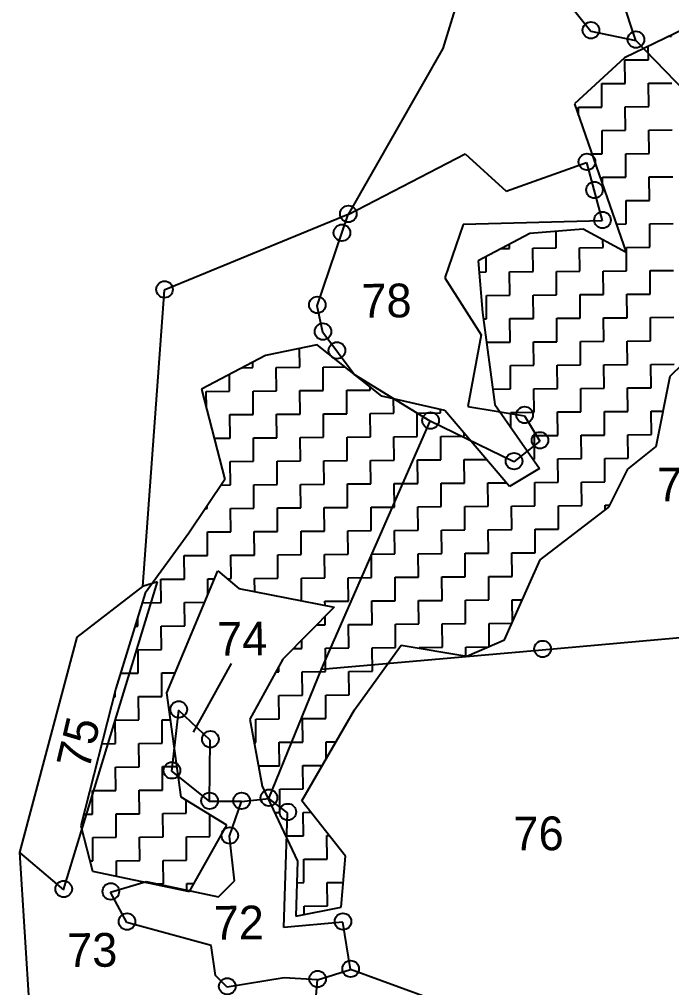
# Model space of a CAD drawing. Header units: metres. Extents: x 291193 to 293446, y 1984590 to 1987927.
# Drawn here: x 291285 to 291638, y 1985747 to 1986271 of the extents above; entities that cross this region are included whole.
import ezdxf

# ---------------------------------------------------------------- set-up
doc = ezdxf.new("R2010")
doc.units = ezdxf.units.M
for name, color, linetype in [('POLY_HATCH', 12, 'Continuous'), ('POLY_PARCEL', 6, 'Continuous'), ('SYM_STONE', 1, 'Continuous'), ('TEXT_PARCEL', 7, 'Continuous'), ('V_BOUND_LINE', 7, 'Continuous')]:
    doc.layers.add(name, color=color, linetype=linetype)
doc.styles.get("Standard").update_dxf_attribs({"font": 'simplex.shx'})
doc.styles.add('TEXT_MAP', font='')
doc.styles.get('TEXT_MAP').set_extended_font_data('Kruti Dev 050')
doc.dimstyles.get("Standard").update_dxf_attribs({"dimtxt": 0.18, "dimasz": 0.18, "dimexe": 0.18, "dimexo": 0.0625, "dimgap": 0.09, "dimtad": 0, "dimtih": 1, "dimtoh": 1, "dimdec": 4, "dimzin": 0, "dimdsep": 46, "dimtxsty": 'Standard', "dimcen": 0.09, "dimadec": 0, "dimazin": 0, "dimtfac": 1, "dimtdec": 4, "dimtofl": 0, "dimtmove": 0, "dimatfit": 3, "dimfxl": 1, "dimtolj": 1, "dimtzin": 0, "dimarcsym": 0})

msp = doc.modelspace()

# ---------------------------------------------------------------- linework, layer by layer
at = {"layer": 'POLY_HATCH'}
for p, q in [((291645.25, 1986265.9), (291612.28, 1986250.14)), ((291612.28, 1986250.14), (291585.25, 1986225.21)), ((291585.25, 1986225.21), (291613.14, 1986144.64)), ((291561.1, 1986155.1), (291533.15, 1986140.22)), ((291589.99, 1986157.43), (291561.1, 1986155.1)), ((291613.14, 1986144.64), (291589.99, 1986157.43)), ((291533.15, 1986140.22), (291535.47, 1986112.19)), ((291535.47, 1986112.19), (291542.17, 1986062.42)), ((291637.15, 1986077.85), (291661.67, 1986101.91)), ((291445.95, 1986094.71), (291417.93, 1986089.04)), ((291480.96, 1986066.94), (291445.95, 1986094.71)), ((291417.93, 1986089.04), (291383.3, 1986070.75)), ((291629.5, 1986039.69), (291637.15, 1986077.85)), ((291383.3, 1986070.75), (291395.85, 1986021.87)), ((291514.96, 1986059.27), (291480.96, 1986066.94)), ((291550.07, 1986018.1), (291514.96, 1986059.27)), ((291542.17, 1986062.42), (291566.33, 1986027.87)), ((291614.1, 1986027.42), (291629.5, 1986039.69)), ((291566.33, 1986027.87), (291550.07, 1986018.1)), ((291603.79, 1986006.82), (291614.1, 1986027.42)), ((291395.85, 1986021.87), (291376.4, 1985992.82)), ((291566.73, 1985978.47), (291603.79, 1986006.82)), ((291376.4, 1985992.82), (291352.78, 1985960.39)), ((291547.4, 1985935.19), (291566.73, 1985978.47)), ((291364.53, 1985906.48), (291392.07, 1985972.43)), ((291392.07, 1985972.43), (291403.46, 1985962.9)), ((291352.78, 1985960.39), (291336.86, 1985908.76)), ((291403.46, 1985962.9), (291455.07, 1985952.85)), ((291455.07, 1985952.85), (291427.23, 1985924.57)), ((291526.94, 1985926.23), (291547.4, 1985935.19)), ((291466, 1985897.26), (291491.28, 1985932.22)), ((291491.28, 1985932.22), (291526.94, 1985926.23)), ((291427.23, 1985924.57), (291409.48, 1985892.19)), ((291336.86, 1985908.76), (291317.78, 1985834.5)), ((291372.12, 1985850.02), (291364.53, 1985906.48)), ((291437.49, 1985848.04), (291466, 1985897.26)), ((291409.48, 1985892.19), (291416.06, 1985855.82)), ((291416.06, 1985855.82), (291435.25, 1985815.37)), ((291396.96, 1985834.73), (291372.12, 1985850.02)), ((291461.2, 1985818.09), (291437.49, 1985848.04)), ((291317.78, 1985834.5), (291324.26, 1985809.86)), ((291376.72, 1985798.98), (291396.96, 1985834.73)), ((291458.91, 1985790.44), (291461.2, 1985818.09)), ((291435.25, 1985815.37), (291434.23, 1985785.63)), ((291324.26, 1985809.86), (291376.72, 1985798.98)), ((291434.23, 1985785.63), (291458.91, 1985790.44))]:
    msp.add_line(p, q, dxfattribs=at)
at = {"layer": 'POLY_HATCH', "linetype": 'Continuous'}
for p, q in [((291636.69, 1986261.8), (291637.81, 1986261.81)), ((291637.81, 1986261.81), (291637.81, 1986262.34)), ((291625.24, 1986249.03), (291625.18, 1986256.3)), ((291612.56, 1986248.93), (291625.24, 1986249.03)), ((291612.66, 1986236.25), (291612.56, 1986248.93)), ((291599.98, 1986236.14), (291612.66, 1986236.25)), ((291600.08, 1986223.46), (291599.98, 1986236.14)), ((291625.34, 1986236.35), (291638.02, 1986236.45)), ((291625.44, 1986223.67), (291625.34, 1986236.35)), ((291587.4, 1986223.36), (291600.08, 1986223.46)), ((291587.44, 1986218.88), (291587.4, 1986223.36)), ((291612.76, 1986223.57), (291625.44, 1986223.67)), ((291612.87, 1986210.89), (291612.76, 1986223.57)), ((291600.19, 1986210.78), (291612.87, 1986210.89)), ((291600.29, 1986198.1), (291600.19, 1986210.78)), ((291625.55, 1986210.99), (291638.23, 1986211.09)), ((291625.65, 1986198.31), (291625.55, 1986210.99)), ((291594.65, 1986198.06), (291600.29, 1986198.1)), ((291612.97, 1986198.21), (291625.65, 1986198.31)), ((291613.07, 1986185.53), (291612.97, 1986198.21)), ((291600.39, 1986185.42), (291613.07, 1986185.53)), ((291600.43, 1986181.36), (291600.39, 1986185.42)), ((291625.75, 1986185.63), (291638.43, 1986185.74)), ((291625.86, 1986172.95), (291625.75, 1986185.63)), ((291613.18, 1986172.85), (291625.86, 1986172.95)), ((291613.28, 1986160.17), (291613.18, 1986172.85)), ((291607.78, 1986160.12), (291613.28, 1986160.17)), ((291625.96, 1986160.27), (291638.64, 1986160.38)), ((291626.06, 1986147.59), (291625.96, 1986160.27)), ((291575.35, 1986147.18), (291575.27, 1986156.24)), ((291549.99, 1986146.97), (291549.97, 1986149.17)), ((291600.71, 1986147.39), (291600.67, 1986151.53)), ((291545.77, 1986146.94), (291549.99, 1986146.97)), ((291562.67, 1986147.07), (291575.35, 1986147.18)), ((291562.77, 1986134.4), (291562.67, 1986147.07)), ((291588.03, 1986147.28), (291600.71, 1986147.39)), ((291588.13, 1986134.6), (291588.03, 1986147.28)), ((291613.39, 1986147.49), (291626.06, 1986147.59)), ((291613.49, 1986134.81), (291613.39, 1986147.49)), ((291537.41, 1986134.19), (291537.34, 1986142.45)), ((291533.65, 1986134.16), (291537.41, 1986134.19)), ((291550.09, 1986134.29), (291562.77, 1986134.4)), ((291550.19, 1986121.61), (291550.09, 1986134.29)), ((291575.45, 1986134.5), (291588.13, 1986134.6)), ((291575.55, 1986121.82), (291575.45, 1986134.5)), ((291600.81, 1986134.71), (291613.49, 1986134.81)), ((291600.91, 1986122.03), (291600.81, 1986134.71)), ((291626.17, 1986134.91), (291638.85, 1986135.02)), ((291626.27, 1986122.23), (291626.17, 1986134.91)), ((291537.51, 1986121.51), (291550.19, 1986121.61)), ((291537.62, 1986108.83), (291537.51, 1986121.51)), ((291562.87, 1986121.72), (291575.55, 1986121.82)), ((291562.98, 1986109.04), (291562.87, 1986121.72)), ((291588.23, 1986121.92), (291600.91, 1986122.03)), ((291588.34, 1986109.24), (291588.23, 1986121.92)), ((291613.59, 1986122.13), (291626.27, 1986122.23)), ((291613.7, 1986109.45), (291613.59, 1986122.13)), ((291535.93, 1986108.82), (291537.62, 1986108.83)), ((291550.3, 1986108.93), (291562.98, 1986109.04)), ((291550.4, 1986096.25), (291550.3, 1986108.93)), ((291575.66, 1986109.14), (291588.34, 1986109.24)), ((291575.76, 1986096.46), (291575.66, 1986109.14)), ((291601.02, 1986109.35), (291613.7, 1986109.45)), ((291601.12, 1986096.67), (291601.02, 1986109.35)), ((291626.38, 1986109.55), (291639.06, 1986109.66)), ((291626.48, 1986096.87), (291626.38, 1986109.55)), ((291537.72, 1986096.15), (291550.4, 1986096.25)), ((291537.73, 1986095.42), (291537.72, 1986096.15)), ((291563.08, 1986096.36), (291575.76, 1986096.46)), ((291563.18, 1986083.68), (291563.08, 1986096.36)), ((291588.44, 1986096.56), (291601.12, 1986096.67)), ((291588.54, 1986083.88), (291588.44, 1986096.56)), ((291613.8, 1986096.77), (291626.48, 1986096.87)), ((291613.9, 1986084.09), (291613.8, 1986096.77)), ((291436.39, 1986082.64), (291436.31, 1986092.75)), ((291411.03, 1986082.43), (291411.01, 1986085.38)), ((291405.34, 1986082.39), (291411.03, 1986082.43)), ((291423.71, 1986082.54), (291436.39, 1986082.64)), ((291423.81, 1986069.86), (291423.71, 1986082.54)), ((291449.07, 1986082.74), (291460.91, 1986082.84)), ((291449.17, 1986070.06), (291449.07, 1986082.74)), ((291550.51, 1986083.57), (291563.18, 1986083.68)), ((291550.61, 1986070.89), (291550.51, 1986083.57)), ((291575.86, 1986083.78), (291588.54, 1986083.88)), ((291575.97, 1986071.1), (291575.86, 1986083.78)), ((291601.22, 1986083.99), (291613.9, 1986084.09)), ((291601.33, 1986071.31), (291601.22, 1986083.99)), ((291626.58, 1986084.2), (291639.26, 1986084.3)), ((291626.69, 1986071.52), (291626.58, 1986084.2)), ((291398.45, 1986069.65), (291398.38, 1986078.71)), ((291385.77, 1986069.55), (291398.45, 1986069.65)), ((291385.85, 1986060.84), (291385.77, 1986069.55)), ((291411.13, 1986069.75), (291423.81, 1986069.86)), ((291411.24, 1986057.07), (291411.13, 1986069.75)), ((291436.49, 1986069.96), (291449.17, 1986070.06)), ((291436.6, 1986057.28), (291436.49, 1986069.96)), ((291461.85, 1986070.17), (291474.53, 1986070.27)), ((291461.96, 1986057.49), (291461.85, 1986070.17)), ((291474.53, 1986070.27), (291474.52, 1986072.05)), ((291541.04, 1986070.82), (291550.61, 1986070.89)), ((291563.29, 1986071), (291575.97, 1986071.1)), ((291563.39, 1986058.32), (291563.29, 1986071)), ((291588.65, 1986071.2), (291601.33, 1986071.31)), ((291588.75, 1986058.53), (291588.65, 1986071.2)), ((291614.01, 1986071.41), (291626.69, 1986071.52)), ((291614.11, 1986058.73), (291614.01, 1986071.41)), ((291487.31, 1986057.7), (291487.25, 1986065.52)), ((291512.67, 1986057.9), (291512.66, 1986059.78)), ((291601.43, 1986058.63), (291614.11, 1986058.73)), ((291601.53, 1986045.95), (291601.43, 1986058.63)), ((291626.79, 1986058.84), (291633.35, 1986058.89)), ((291626.89, 1986046.16), (291626.79, 1986058.84)), ((291398.56, 1986056.97), (291411.24, 1986057.07)), ((291398.66, 1986044.29), (291398.56, 1986056.97)), ((291423.92, 1986057.18), (291436.6, 1986057.28)), ((291424.02, 1986044.5), (291423.92, 1986057.18)), ((291449.28, 1986057.39), (291461.96, 1986057.49)), ((291449.38, 1986044.71), (291449.28, 1986057.39)), ((291474.64, 1986057.59), (291487.31, 1986057.7)), ((291474.74, 1986044.91), (291474.64, 1986057.59)), ((291499.99, 1986057.8), (291512.67, 1986057.9)), ((291500.1, 1986045.12), (291499.99, 1986057.8)), ((291550.71, 1986058.21), (291563.39, 1986058.32)), ((291550.78, 1986050.1), (291550.71, 1986058.21)), ((291576.07, 1986058.42), (291588.75, 1986058.53)), ((291576.18, 1986045.74), (291576.07, 1986058.42)), ((291390.11, 1986044.22), (291398.66, 1986044.29)), ((291411.34, 1986044.39), (291424.02, 1986044.5)), ((291411.44, 1986031.72), (291411.34, 1986044.39)), ((291436.7, 1986044.6), (291449.38, 1986044.71)), ((291436.8, 1986031.92), (291436.7, 1986044.6)), ((291462.06, 1986044.81), (291474.74, 1986044.91)), ((291462.16, 1986032.13), (291462.06, 1986044.81)), ((291487.42, 1986045.02), (291500.1, 1986045.12)), ((291487.52, 1986032.34), (291487.42, 1986045.02)), ((291512.78, 1986045.22), (291525.46, 1986045.33)), ((291512.88, 1986032.54), (291512.78, 1986045.22)), ((291525.46, 1986045.33), (291525.44, 1986046.97)), ((291563.5, 1986045.64), (291576.18, 1986045.74)), ((291563.6, 1986032.96), (291563.5, 1986045.64)), ((291588.85, 1986045.85), (291601.53, 1986045.95)), ((291588.96, 1986033.17), (291588.85, 1986045.85)), ((291614.21, 1986046.05), (291626.89, 1986046.16)), ((291614.32, 1986033.37), (291614.21, 1986046.05)), ((291500.2, 1986032.44), (291512.88, 1986032.54)), ((291500.31, 1986019.76), (291500.2, 1986032.44)), ((291525.56, 1986032.65), (291537.58, 1986032.75)), ((291525.66, 1986019.97), (291525.56, 1986032.65)), ((291562.77, 1986032.95), (291563.6, 1986032.96)), ((291576.28, 1986033.06), (291588.96, 1986033.17)), ((291576.38, 1986020.38), (291576.28, 1986033.06)), ((291601.64, 1986033.27), (291614.32, 1986033.37)), ((291601.74, 1986020.59), (291601.64, 1986033.27)), ((291398.77, 1986031.61), (291411.44, 1986031.72)), ((291398.87, 1986018.93), (291398.77, 1986031.61)), ((291424.12, 1986031.82), (291436.8, 1986031.92)), ((291424.23, 1986019.14), (291424.12, 1986031.82)), ((291449.48, 1986032.03), (291462.16, 1986032.13)), ((291449.59, 1986019.35), (291449.48, 1986032.03)), ((291474.84, 1986032.23), (291487.52, 1986032.34)), ((291474.95, 1986019.55), (291474.84, 1986032.23)), ((291393.86, 1986018.89), (291398.87, 1986018.93)), ((291411.55, 1986019.04), (291424.23, 1986019.14)), ((291411.65, 1986006.36), (291411.55, 1986019.04)), ((291436.91, 1986019.24), (291449.59, 1986019.35)), ((291437.01, 1986006.56), (291436.91, 1986019.24)), ((291462.27, 1986019.45), (291474.95, 1986019.55)), ((291462.37, 1986006.77), (291462.27, 1986019.45)), ((291487.63, 1986019.66), (291500.31, 1986019.76)), ((291487.73, 1986006.98), (291487.63, 1986019.66)), ((291512.98, 1986019.86), (291525.66, 1986019.97)), ((291513.09, 1986007.19), (291512.98, 1986019.86)), ((291538.34, 1986020.07), (291548.32, 1986020.15)), ((291538.45, 1986007.39), (291538.34, 1986020.07)), ((291563.7, 1986020.28), (291576.38, 1986020.38)), ((291563.81, 1986007.6), (291563.7, 1986020.28)), ((291589.06, 1986020.49), (291601.74, 1986020.59)), ((291589.17, 1986007.81), (291589.06, 1986020.49)), ((291386.29, 1986006.15), (291386.28, 1986007.58)), ((291398.97, 1986006.25), (291411.65, 1986006.36)), ((291399.08, 1985993.57), (291398.97, 1986006.25)), ((291424.33, 1986006.46), (291437.01, 1986006.56)), ((291424.44, 1985993.78), (291424.33, 1986006.46)), ((291449.69, 1986006.67), (291462.37, 1986006.77)), ((291449.79, 1985993.99), (291449.69, 1986006.67)), ((291475.05, 1986006.87), (291487.73, 1986006.98)), ((291475.15, 1985994.19), (291475.05, 1986006.87)), ((291500.41, 1986007.08), (291513.09, 1986007.19)), ((291500.51, 1985994.4), (291500.41, 1986007.08)), ((291525.77, 1986007.29), (291538.45, 1986007.39)), ((291525.87, 1985994.61), (291525.77, 1986007.29)), ((291551.13, 1986007.5), (291563.81, 1986007.6)), ((291551.23, 1985994.82), (291551.13, 1986007.5)), ((291576.49, 1986007.7), (291589.17, 1986007.81)), ((291576.59, 1985995.02), (291576.49, 1986007.7)), ((291601.85, 1986007.91), (291604.35, 1986007.93)), ((291601.87, 1986005.35), (291601.85, 1986007.91)), ((291385.32, 1986006.14), (291386.29, 1986006.15)), ((291386.4, 1985993.47), (291399.08, 1985993.57)), ((291386.5, 1985980.79), (291386.4, 1985993.47)), ((291411.76, 1985993.68), (291424.44, 1985993.78)), ((291411.86, 1985981), (291411.76, 1985993.68)), ((291437.11, 1985993.88), (291449.79, 1985993.99)), ((291437.22, 1985981.2), (291437.11, 1985993.88)), ((291462.47, 1985994.09), (291475.15, 1985994.19)), ((291462.58, 1985981.41), (291462.47, 1985994.09)), ((291487.83, 1985994.3), (291500.51, 1985994.4)), ((291487.94, 1985981.62), (291487.83, 1985994.3)), ((291513.19, 1985994.51), (291525.87, 1985994.61)), ((291513.3, 1985981.83), (291513.19, 1985994.51)), ((291538.55, 1985994.71), (291551.23, 1985994.82)), ((291538.65, 1985982.03), (291538.55, 1985994.71)), ((291563.91, 1985994.92), (291576.59, 1985995.02)), ((291564.01, 1985982.24), (291563.91, 1985994.92)), ((291373.82, 1985980.69), (291386.5, 1985980.79)), ((291373.92, 1985968.01), (291373.82, 1985980.69)), ((291399.18, 1985980.89), (291411.86, 1985981)), ((291399.28, 1985968.21), (291399.18, 1985980.89)), ((291424.54, 1985981.1), (291437.22, 1985981.2)), ((291424.64, 1985968.42), (291424.54, 1985981.1)), ((291449.9, 1985981.31), (291462.58, 1985981.41)), ((291450, 1985968.63), (291449.9, 1985981.31)), ((291475.26, 1985981.52), (291487.94, 1985981.62)), ((291475.36, 1985968.84), (291475.26, 1985981.52)), ((291500.62, 1985981.72), (291513.3, 1985981.83)), ((291500.72, 1985969.04), (291500.62, 1985981.72)), ((291525.98, 1985981.93), (291538.65, 1985982.03)), ((291526.08, 1985969.25), (291525.98, 1985981.93)), ((291551.33, 1985982.14), (291564.01, 1985982.24)), ((291551.44, 1985969.46), (291551.33, 1985982.14)), ((291361.24, 1985967.9), (291373.92, 1985968.01)), ((291361.35, 1985955.22), (291361.24, 1985967.9)), ((291386.6, 1985968.11), (291390.27, 1985968.14)), ((291386.67, 1985959.52), (291386.6, 1985968.11)), ((291397.13, 1985968.2), (291399.28, 1985968.21)), ((291411.96, 1985968.32), (291424.64, 1985968.42)), ((291412.02, 1985961.23), (291411.96, 1985968.32)), ((291437.32, 1985968.52), (291450, 1985968.63)), ((291437.42, 1985956.29), (291437.32, 1985968.52)), ((291462.68, 1985968.73), (291475.36, 1985968.84)), ((291462.78, 1985956.05), (291462.68, 1985968.73)), ((291488.04, 1985968.94), (291500.72, 1985969.04)), ((291488.14, 1985956.26), (291488.04, 1985968.94)), ((291513.4, 1985969.15), (291526.08, 1985969.25)), ((291513.5, 1985956.47), (291513.4, 1985969.15)), ((291538.76, 1985969.35), (291551.44, 1985969.46)), ((291538.86, 1985956.67), (291538.76, 1985969.35)), ((291351.16, 1985955.14), (291361.35, 1985955.22)), ((291374.03, 1985955.33), (291384.96, 1985955.42)), ((291374.13, 1985942.65), (291374.03, 1985955.33)), ((291450.1, 1985955.95), (291462.78, 1985956.05)), ((291450.12, 1985953.82), (291450.1, 1985955.95)), ((291475.46, 1985956.16), (291488.14, 1985956.26)), ((291475.57, 1985943.48), (291475.46, 1985956.16)), ((291500.82, 1985956.36), (291513.5, 1985956.47)), ((291500.93, 1985943.68), (291500.82, 1985956.36)), ((291526.18, 1985956.57), (291538.86, 1985956.67)), ((291526.29, 1985943.89), (291526.18, 1985956.57)), ((291551.54, 1985956.78), (291557.06, 1985956.82)), ((291551.64, 1985944.69), (291551.54, 1985956.78)), ((291348.77, 1985942.44), (291348.73, 1985947.27)), ((291450.21, 1985943.27), (291450.17, 1985947.87)), ((291462.89, 1985943.37), (291475.57, 1985943.48)), ((291462.99, 1985930.69), (291462.89, 1985943.37)), ((291488.25, 1985943.58), (291500.93, 1985943.68)), ((291488.35, 1985930.9), (291488.25, 1985943.58)), ((291513.61, 1985943.79), (291526.29, 1985943.89)), ((291513.71, 1985931.11), (291513.61, 1985943.79)), ((291538.97, 1985943.99), (291551.38, 1985944.1)), ((291539.07, 1985931.54), (291538.97, 1985943.99)), ((291347.24, 1985942.43), (291348.77, 1985942.44)), ((291361.45, 1985942.54), (291374.13, 1985942.65)), ((291361.56, 1985929.86), (291361.45, 1985942.54)), ((291445.6, 1985943.23), (291450.21, 1985943.27)), ((291437.63, 1985930.49), (291437.59, 1985935.1)), ((291348.88, 1985929.76), (291361.56, 1985929.86)), ((291348.98, 1985917.08), (291348.88, 1985929.76)), ((291374.23, 1985929.97), (291374.34, 1985929.97)), ((291374.24, 1985929.72), (291374.23, 1985929.97)), ((291433.02, 1985930.45), (291437.63, 1985930.49)), ((291450.31, 1985930.59), (291462.99, 1985930.69)), ((291450.42, 1985917.91), (291450.31, 1985930.59)), ((291475.67, 1985930.8), (291488.35, 1985930.9)), ((291475.77, 1985918.12), (291475.67, 1985930.8)), ((291501.03, 1985931), (291513.71, 1985931.11)), ((291501.03, 1985930.58), (291501.03, 1985931)), ((291526.39, 1985931.21), (291538.55, 1985931.31)), ((291526.43, 1985926.31), (291526.39, 1985931.21)), ((291361.66, 1985917.18), (291369.03, 1985917.24)), ((291361.76, 1985904.51), (291361.66, 1985917.18)), ((291423.46, 1985917.69), (291425.06, 1985917.7)), ((291425.06, 1985917.7), (291425.03, 1985920.56)), ((291437.74, 1985917.81), (291450.42, 1985917.91)), ((291437.84, 1985905.13), (291437.74, 1985917.81)), ((291463.1, 1985918.01), (291475.77, 1985918.12)), ((291463.2, 1985905.33), (291463.1, 1985918.01)), ((291339.4, 1985917), (291348.98, 1985917.08)), ((291336.4, 1985904.3), (291336.38, 1985906.9)), ((291335.71, 1985904.29), (291336.4, 1985904.3)), ((291349.08, 1985904.4), (291361.76, 1985904.51)), ((291349.19, 1985891.72), (291349.08, 1985904.4)), ((291425.16, 1985905.02), (291437.84, 1985905.13)), ((291425.26, 1985892.34), (291425.16, 1985905.02)), ((291450.52, 1985905.23), (291463.2, 1985905.33)), ((291450.62, 1985892.55), (291450.52, 1985905.23)), ((291336.51, 1985891.62), (291349.19, 1985891.72)), ((291336.61, 1985878.94), (291336.51, 1985891.62)), ((291361.87, 1985891.83), (291366.5, 1985891.86)), ((291361.97, 1985879.15), (291361.87, 1985891.83)), ((291412.58, 1985892.24), (291425.26, 1985892.34)), ((291412.69, 1985879.56), (291412.58, 1985892.24)), ((291437.94, 1985892.45), (291450.62, 1985892.55)), ((291438.05, 1985879.77), (291437.94, 1985892.45)), ((291463.3, 1985892.65), (291463.34, 1985892.65)), ((291463.3, 1985892.6), (291463.3, 1985892.65)), ((291329.18, 1985878.88), (291336.61, 1985878.94)), ((291349.29, 1985879.04), (291361.97, 1985879.15)), ((291349.39, 1985866.36), (291349.29, 1985879.04)), ((291411.77, 1985879.55), (291412.69, 1985879.56)), ((291425.37, 1985879.66), (291438.05, 1985879.77)), ((291425.47, 1985866.98), (291425.37, 1985879.66)), ((291450.73, 1985879.87), (291455.96, 1985879.91)), ((291450.8, 1985871.01), (291450.73, 1985879.87)), ((291336.71, 1985866.26), (291349.39, 1985866.36)), ((291336.82, 1985853.58), (291336.71, 1985866.26)), ((291362.07, 1985866.47), (291369.9, 1985866.53)), ((291362.18, 1985853.79), (291362.07, 1985866.47)), ((291414.06, 1985866.89), (291425.47, 1985866.98)), ((291438.15, 1985867.09), (291448.58, 1985867.17)), ((291438.25, 1985854.41), (291438.15, 1985867.09)), ((291425.57, 1985854.3), (291438.25, 1985854.41)), ((291425.68, 1985841.63), (291425.57, 1985854.3)), ((291324.14, 1985853.48), (291336.82, 1985853.58)), ((291324.24, 1985840.8), (291324.14, 1985853.48)), ((291349.5, 1985853.68), (291362.18, 1985853.79)), ((291349.6, 1985841), (291349.5, 1985853.68)), ((291374.96, 1985841.21), (291374.9, 1985848.31)), ((291319.38, 1985840.76), (291324.24, 1985840.8)), ((291336.92, 1985840.9), (291349.6, 1985841)), ((291337.03, 1985828.22), (291336.92, 1985840.9)), ((291362.28, 1985841.11), (291374.96, 1985841.21)), ((291362.38, 1985828.43), (291362.28, 1985841.11)), ((291387.74, 1985828.63), (291387.65, 1985840.46)), ((291422.81, 1985841.6), (291425.68, 1985841.63)), ((291438.36, 1985841.73), (291442.47, 1985841.76)), ((291438.46, 1985829.05), (291438.36, 1985841.73)), ((291324.35, 1985828.12), (291337.03, 1985828.22)), ((291324.45, 1985815.44), (291324.35, 1985828.12)), ((291349.7, 1985828.32), (291362.38, 1985828.43)), ((291349.81, 1985815.64), (291349.7, 1985828.32)), ((291375.06, 1985828.53), (291387.74, 1985828.63)), ((291375.17, 1985815.85), (291375.06, 1985828.53)), ((291428.8, 1985828.97), (291438.46, 1985829.05)), ((291451.14, 1985829.15), (291452.44, 1985829.16)), ((291451.24, 1985816.47), (291451.14, 1985829.15)), ((291322.8, 1985815.42), (291324.45, 1985815.44)), ((291337.13, 1985815.54), (291349.81, 1985815.64)), ((291337.2, 1985807.17), (291337.13, 1985815.54)), ((291362.49, 1985815.75), (291375.17, 1985815.85)), ((291362.59, 1985803.07), (291362.49, 1985815.75)), ((291438.57, 1985816.37), (291451.24, 1985816.47)), ((291438.67, 1985803.69), (291438.57, 1985816.37)), ((291357.21, 1985803.02), (291362.59, 1985803.07)), ((291375.27, 1985803.17), (291379.11, 1985803.2)), ((291375.3, 1985799.27), (291375.27, 1985803.17)), ((291434.85, 1985803.66), (291438.67, 1985803.69)), ((291451.35, 1985803.79), (291460.03, 1985803.86)), ((291451.45, 1985791.11), (291451.35, 1985803.79)), ((291438.77, 1985791.01), (291451.45, 1985791.11)), ((291438.81, 1985786.52), (291438.77, 1985791.01))]:
    msp.add_line(p, q, dxfattribs=at)
at = {"layer": 'POLY_PARCEL'}
for p, q in [((291553.82, 1986314.87), (291594.02, 1986264.6)), ((291618.39, 1986259.54), (291610.97, 1986282.48)), ((291594.02, 1986264.6), (291618.39, 1986259.54)), ((291660.5, 1986215.86), (291618.39, 1986259.54)), ((291462.63, 1986165.22), (291526.02, 1986198.09)), ((291526.02, 1986198.09), (291548.22, 1986177.9)), ((291548.22, 1986177.9), (291591.82, 1986193.37)), ((291591.82, 1986193.37), (291600.3, 1986161.9)), ((291445.81, 1986115.95), (291462.63, 1986165.22)), ((291525.02, 1986159.97), (291515.06, 1986130.98)), ((291600.3, 1986161.9), (291525.02, 1986159.97)), ((291515.06, 1986130.98), (291534.71, 1986100.25)), ((291448.89, 1986101.52), (291445.81, 1986115.95)), ((291465.84, 1986078.66), (291448.89, 1986101.52)), ((291534.71, 1986100.25), (291527.47, 1986061.42)), ((291507.15, 1986053.37), (291465.84, 1986078.66)), ((291527.47, 1986061.42), (291558.09, 1986056.42)), ((291558.09, 1986056.42), (291566.42, 1986042.68)), ((291448.17, 1985919.21), (291507.15, 1986053.37)), ((291552.38, 1986031.4), (291507.15, 1986053.37)), ((291566.42, 1986042.68), (291552.38, 1986031.4)), ((291308.49, 1985799.85), (291359.33, 1985966.46)), ((291359.33, 1985966.46), (291351.27, 1985963.9)), ((291567.82, 1985929.75), (291665.58, 1985938.51)), ((291448.17, 1985919.21), (291567.82, 1985929.75)), ((291419.62, 1985849.25), (291448.17, 1985919.21)), ((291370.77, 1985897.03), (291367.05, 1985864.05)), ((291387.93, 1985880.88), (291370.77, 1985897.03)), ((291387.48, 1985847.57), (291387.93, 1985880.88)), ((291367.05, 1985864.05), (291387.48, 1985847.57)), ((291404.81, 1985847.57), (291419.62, 1985849.25)), ((291429.83, 1985841.53), (291419.62, 1985849.25)), ((291404.81, 1985847.57), (291387.48, 1985847.57)), ((291398.41, 1985828.8), (291404.81, 1985847.57)), ((291427.85, 1985779.36), (291429.83, 1985841.53)), ((291401.06, 1985804.75), (291398.41, 1985828.8)), ((291284.56, 1985819.98), (291308.49, 1985799.85)), ((291333.96, 1985798.54), (291353.31, 1985804.36)), ((291353.31, 1985804.36), (291392.47, 1985796.03)), ((291392.47, 1985796.03), (291401.06, 1985804.75)), ((291342.75, 1985782.21), (291333.96, 1985798.54)), ((291388.51, 1985769.76), (291342.75, 1985782.21)), ((291459.72, 1985782.25), (291427.85, 1985779.36)), ((291463.87, 1985756.65), (291459.72, 1985782.25)), ((291390.73, 1985753.37), (291388.51, 1985769.76)), ((291445.97, 1985751.14), (291463.87, 1985756.65)), ((291683.51, 1985676.96), (291463.87, 1985756.65)), ((291397.05, 1985747.16), (291390.73, 1985753.37)), ((291428.05, 1985752.19), (291397.05, 1985747.16)), ((291445.97, 1985751.14), (291428.05, 1985752.19)), ((291440.25, 1985683.4), (291445.97, 1985751.14))]:
    msp.add_line(p, q, dxfattribs=at)
at = {"layer": 'SYM_STONE'}
for centre in [(291594.15, 1986265.01), (291618.52, 1986259.95), (291591.96, 1986193.78), (291596.06, 1986178.56), (291462.76, 1986165.63), (291600.43, 1986162.31), (291459.27, 1986155.4), (291363.2, 1986124.74), (291445.94, 1986116.36), (291449.02, 1986101.93), (291456.58, 1986091.74), (291558.22, 1986056.82), (291507.28, 1986053.78), (291566.55, 1986043.09), (291552.51, 1986031.81), (291567.95, 1985930.16), (291370.9, 1985897.44), (291388.06, 1985881.29), (291367.18, 1985864.46), (291387.61, 1985847.97), (291404.94, 1985847.98), (291419.75, 1985849.66), (291429.96, 1985841.94), (291398.54, 1985829.21), (291308.62, 1985800.26), (291334.09, 1985798.95), (291342.88, 1985782.62), (291459.85, 1985782.66), (291464, 1985757.06), (291446.1, 1985751.55), (291397.18, 1985747.57)]:
    msp.add_circle(centre, 4.49, dxfattribs=at)
at = {"layer": 'V_BOUND_LINE'}
for p, q in [((291535.37, 1986326.15), (291513.96, 1986255.06)), ((291513.96, 1986255.06), (291462.63, 1986165.22)), ((291462.63, 1986165.22), (291363.07, 1986124.33)), ((291363.07, 1986124.33), (291351.27, 1985963.9)), ((291351.27, 1985963.9), (291315.62, 1985936.63)), ((291315.62, 1985936.63), (291284.56, 1985819.98)), ((291284.56, 1985819.98), (291293.57, 1985679.56))]:
    msp.add_line(p, q, dxfattribs=at)

# ---------------------------------------------------------------- texts
at = {"layer": 'TEXT_PARCEL', "style": 'TEXT_MAP'}
for s, rotation, p in [('78', 0.4682, (291469.89, 1986109.46)), ('77', 0.4682, (291630.05, 1986009.99)), ('74', 0.4682, (291391.75, 1985926.49)), ('75', 76.6765, (291322.23, 1985864.07)), ('76', 0.4682, (291552.26, 1985821.07)), ('72', 0.4682, (291389.89, 1985772.81)), ('73', 0.4682, (291310.53, 1985758.01))]:
    msp.add_text(s, height=18.259, rotation=rotation, dxfattribs=at).set_placement(p)

# ---------------------------------------------------------------- leaders
msp.add_leader([(291399.22, 1985922.29), (291378.75, 1985885.15)], dimstyle='Standard', override={"dimtxt": 2.5, "dimasz": 2.5, "dimexe": 1.25, "dimexo": 0.625, "dimgap": 0.625, "dimtad": 1, "dimtih": 0, "dimtoh": 0, "dimzin": 8, "dimcen": 2.5, "dimtofl": 1})

doc.saveas('drawing.dxf')
